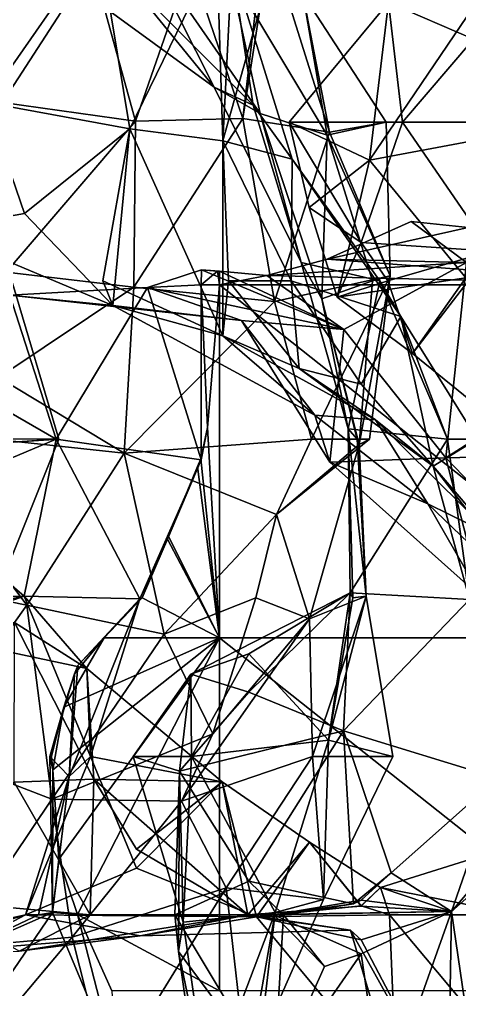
# Model space of a CAD drawing. Extents: x 290034 to 295698, y 4553723 to 4561693.
# Drawn here: x 291847.6 to 291897, y 4554230.2 to 4554339.3 of the extents above; entities that cross this region are included whole.
import ezdxf

# ---------------------------------------------------------------- set-up
doc = ezdxf.new("R2010")
doc.units = 0
doc.layers.add('Au_ppm_Pref_-_0_2', color=7, linetype='CONTINUOUS')

msp = doc.modelspace()

# ---------------------------------------------------------------- linework, layer by layer
at = {"layer": 'Au_ppm_Pref_-_0_2'}
for points in [[(291855.71, 4554345.52, 1813.85), (291839.24, 4554347.88, 1810.68), (291845.65, 4554329.94, 1811.86)], [(291856.48, 4554348.11, 1882.14), (291843.83, 4554329.94, 1882.29), (291841.72, 4554345.52, 1885.69)], [(291856.48, 4554348.11, 1882.14), (291859.94, 4554326.96, 1876.63), (291843.83, 4554329.94, 1882.29)], [(291848.81, 4554346.71, 1853.14), (291861.13, 4554348.09, 1847.08), (291869.43, 4554331.63, 1853.07)], [(291856.48, 4554348.11, 1882.14), (291869.73, 4554347.06, 1876.34), (291859.94, 4554326.96, 1876.63)], [(291861.13, 4554348.09, 1847.08), (291874.56, 4554328.67, 1846.78), (291869.43, 4554331.63, 1853.07)], [(291861.13, 4554348.09, 1847.08), (291871.14, 4554344.62, 1841.37), (291874.56, 4554328.67, 1846.78)], [(291875.7, 4554347.84, 1829.3), (291874.66, 4554345.52, 1823.37), (291872.63, 4554328.14, 1824)], [(291882.37, 4554326.58, 1829.99), (291875.7, 4554347.84, 1829.3), (291872.63, 4554328.14, 1824)], [(291882.37, 4554326.58, 1829.99), (291879.35, 4554342.12, 1835.25), (291875.7, 4554347.84, 1829.3)], [(291859.42, 4554343.96, 1859.05), (291848.81, 4554346.71, 1853.14), (291869.43, 4554331.63, 1853.07)], [(291859.94, 4554326.96, 1876.63), (291869.73, 4554347.06, 1876.34), (291870.38, 4554325.61, 1870.04)], [(291869.73, 4554347.06, 1876.34), (291875.95, 4554345.52, 1870.89), (291870.38, 4554325.61, 1870.04)], [(291860.57, 4554327.83, 1817.47), (291855.71, 4554345.52, 1813.85), (291845.65, 4554329.94, 1811.86)], [(291860.57, 4554327.83, 1817.47), (291866.71, 4554345.52, 1818.49), (291855.71, 4554345.52, 1813.85)], [(291859.42, 4554343.96, 1859.05), (291873.8, 4554329.62, 1859.07), (291871.38, 4554345.41, 1865.09)], [(291866.71, 4554345.52, 1818.49), (291860.57, 4554327.83, 1817.47), (291872.63, 4554328.14, 1824)], [(291866.71, 4554345.52, 1818.49), (291872.63, 4554328.14, 1824), (291874.66, 4554345.52, 1823.37)], [(291870.38, 4554325.61, 1870.04), (291875.95, 4554345.52, 1870.89), (291871.38, 4554345.41, 1865.09)], [(291870.38, 4554325.61, 1870.04), (291871.38, 4554345.41, 1865.09), (291878.17, 4554323.54, 1864.95)], [(291871.38, 4554345.41, 1865.09), (291873.8, 4554329.62, 1859.07), (291878.17, 4554323.54, 1864.95)], [(291911.14, 4554345.26, 1775.86), (291888.98, 4554341.18, 1775.86), (291898.51, 4554337.04, 1772.74)], [(291859.42, 4554343.96, 1859.05), (291869.43, 4554331.63, 1853.07), (291873.8, 4554329.62, 1859.07)], [(291882.1, 4554326.26, 1840.58), (291874.56, 4554328.67, 1846.78), (291871.14, 4554344.62, 1841.37)], [(291882.1, 4554326.26, 1840.58), (291871.14, 4554344.62, 1841.37), (291879.35, 4554342.12, 1835.25)], [(291882.1, 4554326.26, 1840.58), (291879.35, 4554342.12, 1835.25), (291888.72, 4554327.7, 1835.25)], [(291888.72, 4554327.7, 1835.25), (291879.35, 4554342.12, 1835.25), (291882.37, 4554326.58, 1829.99)], [(291886.84, 4554323.43, 1779.94), (291877.83, 4554327.7, 1775.86), (291888.98, 4554341.18, 1775.86)], [(291888.98, 4554341.18, 1775.86), (291877.83, 4554327.7, 1775.86), (291890.57, 4554327.7, 1772.12)], [(291886.84, 4554323.43, 1779.94), (291888.98, 4554341.18, 1775.86), (291898.51, 4554340.66, 1780.18)], [(291888.98, 4554341.18, 1775.86), (291890.57, 4554327.7, 1772.12), (291898.51, 4554337.04, 1772.74)], [(291886.84, 4554323.43, 1779.94), (291898.51, 4554340.66, 1780.18), (291911.03, 4554327.99, 1781.67)], [(291904.05, 4554327.7, 1773.25), (291898.51, 4554337.04, 1772.74), (291890.57, 4554327.7, 1772.12)], [(291869.43, 4554331.63, 1853.07), (291879.17, 4554311.95, 1852.09), (291873.8, 4554329.62, 1859.07)], [(291869.43, 4554331.63, 1853.07), (291874.56, 4554328.67, 1846.78), (291879.17, 4554311.95, 1852.09)], [(291837.84, 4554315.61, 1883.58), (291843.83, 4554329.94, 1882.29), (291848.11, 4554317.45, 1879.35)], [(291848.11, 4554317.45, 1879.35), (291843.83, 4554329.94, 1882.29), (291859.94, 4554326.96, 1876.63)], [(291846.08, 4554310.87, 1817.89), (291860.57, 4554327.83, 1817.47), (291845.65, 4554329.94, 1811.86)], [(291873.8, 4554329.62, 1859.07), (291887.99, 4554309.89, 1858.98), (291878.17, 4554323.54, 1864.95)], [(291873.8, 4554329.62, 1859.07), (291879.17, 4554311.95, 1852.09), (291887.99, 4554309.89, 1858.98)], [(291846.08, 4554310.87, 1817.89), (291860.38, 4554309.16, 1824.11), (291860.57, 4554327.83, 1817.47)], [(291860.38, 4554309.16, 1824.11), (291876.19, 4554307.56, 1828.63), (291872.63, 4554328.14, 1824)], [(291860.38, 4554309.16, 1824.11), (291872.63, 4554328.14, 1824), (291860.57, 4554327.83, 1817.47)], [(291882.37, 4554326.58, 1829.99), (291872.63, 4554328.14, 1824), (291876.19, 4554307.56, 1828.63)], [(291879.17, 4554311.95, 1852.09), (291874.56, 4554328.67, 1846.78), (291881.48, 4554307.87, 1846.53)], [(291881.48, 4554307.87, 1846.53), (291874.56, 4554328.67, 1846.78), (291882.1, 4554326.26, 1840.58)], [(291886.84, 4554323.43, 1779.94), (291880.09, 4554318.11, 1775.86), (291877.83, 4554327.7, 1775.86)], [(291877.83, 4554327.7, 1775.86), (291880.09, 4554318.11, 1775.86), (291885.91, 4554314.19, 1774.42)], [(291877.83, 4554327.7, 1775.86), (291885.91, 4554314.19, 1774.42), (291890.57, 4554327.7, 1772.12)], [(291882.1, 4554326.26, 1840.58), (291888.72, 4554327.7, 1835.25), (291889.15, 4554310.46, 1835.43)], [(291882.37, 4554326.58, 1829.99), (291889.15, 4554310.46, 1835.43), (291888.72, 4554327.7, 1835.25)], [(291900.51, 4554313.21, 1771.97), (291890.57, 4554327.7, 1772.12), (291885.91, 4554314.19, 1774.42)], [(291886.84, 4554323.43, 1779.94), (291911.03, 4554327.99, 1781.67), (291897.65, 4554310.23, 1781.09)], [(291904.05, 4554327.7, 1773.25), (291890.57, 4554327.7, 1772.12), (291900.51, 4554313.21, 1771.97)], [(291848.11, 4554317.45, 1879.35), (291859.94, 4554326.96, 1876.63), (291858.05, 4554307.12, 1882.44)], [(291859.94, 4554326.96, 1876.63), (291856.92, 4554309.88, 1876.83), (291858.05, 4554307.12, 1882.44)], [(291859.94, 4554326.96, 1876.63), (291870.37, 4554303.69, 1876.19), (291856.92, 4554309.88, 1876.83)], [(291859.94, 4554326.96, 1876.63), (291870.38, 4554325.61, 1870.04), (291870.37, 4554303.69, 1876.19)], [(291876.19, 4554307.56, 1828.63), (291889.15, 4554310.46, 1835.43), (291882.37, 4554326.58, 1829.99)], [(291870.38, 4554325.61, 1870.04), (291871.03, 4554309.88, 1870.89), (291870.37, 4554303.69, 1876.19)], [(291878.06, 4554309.88, 1867.19), (291871.03, 4554309.88, 1870.89), (291870.38, 4554325.61, 1870.04)], [(291870.38, 4554325.61, 1870.04), (291878.17, 4554323.54, 1864.95), (291878.06, 4554309.88, 1867.19)], [(291887.19, 4554309.88, 1841.19), (291881.48, 4554307.87, 1846.53), (291882.1, 4554326.26, 1840.58)], [(291887.19, 4554309.88, 1841.19), (291882.1, 4554326.26, 1840.58), (291889.15, 4554310.46, 1835.43)], [(291890.36, 4554305.86, 1864.95), (291878.06, 4554309.88, 1867.19), (291878.17, 4554323.54, 1864.95)], [(291890.36, 4554305.86, 1864.95), (291878.17, 4554323.54, 1864.95), (291887.99, 4554309.89, 1858.98)], [(291886.84, 4554323.43, 1779.94), (291883.22, 4554308.06, 1775.91), (291880.09, 4554318.11, 1775.86)], [(291886.84, 4554323.43, 1779.94), (291897.65, 4554310.23, 1781.09), (291883.22, 4554308.06, 1775.91)], [(291880.09, 4554318.11, 1775.86), (291883.22, 4554308.06, 1775.91), (291885.91, 4554314.19, 1774.42)], [(291837.84, 4554315.61, 1883.58), (291848.11, 4554317.45, 1879.35), (291858.05, 4554307.12, 1882.44)], [(291837.84, 4554315.61, 1883.58), (291858.05, 4554307.12, 1882.44), (291846.48, 4554308.26, 1888.16)], [(291897.94, 4554315.88, 1902.22), (291882.08, 4554312.33, 1900.2), (291891.52, 4554316.56, 1901.27)], [(291882.08, 4554312.33, 1900.2), (291897.74, 4554311.95, 1899.45), (291891.52, 4554316.56, 1901.27)], [(291920, 4554309.45, 1905.74), (291882.08, 4554312.33, 1900.2), (291897.94, 4554315.88, 1902.22)], [(291897.74, 4554311.95, 1899.45), (291897.94, 4554315.88, 1902.22), (291891.52, 4554316.56, 1901.27)], [(291888.92, 4554309.88, 1774.44), (291885.91, 4554314.19, 1774.42), (291883.22, 4554308.06, 1775.91)], [(291900.51, 4554313.21, 1771.97), (291885.91, 4554314.19, 1774.42), (291888.92, 4554309.88, 1774.44)], [(291900.51, 4554313.21, 1771.97), (291888.92, 4554309.88, 1774.44), (291891.69, 4554301.71, 1775.86)], [(291900.51, 4554313.21, 1771.97), (291891.69, 4554301.71, 1775.86), (291900.36, 4554294.68, 1775.86)], [(291920, 4554309.45, 1905.74), (291875.34, 4554310.49, 1899.37), (291882.08, 4554312.33, 1900.2)], [(291882.08, 4554312.33, 1900.2), (291875.34, 4554310.49, 1899.37), (291897.74, 4554311.95, 1899.45)], [(291875.34, 4554310.49, 1899.37), (291883.95, 4554304.43, 1895.54), (291897.74, 4554311.95, 1899.45)], [(291887.99, 4554309.89, 1858.98), (291879.17, 4554311.95, 1852.09), (291884.47, 4554293.24, 1853.39)], [(291884.47, 4554293.24, 1853.39), (291879.17, 4554311.95, 1852.09), (291881.48, 4554307.87, 1846.53)], [(291883.95, 4554304.43, 1895.54), (291895.42, 4554290, 1895.82), (291897.74, 4554311.95, 1899.45)], [(291895.42, 4554290, 1895.82), (291911.11, 4554300, 1897.94), (291897.74, 4554311.95, 1899.45)], [(291845.22, 4554299.02, 1824.33), (291860.38, 4554309.16, 1824.11), (291846.08, 4554310.87, 1817.89)], [(291883.95, 4554304.43, 1895.54), (291867.98, 4554311.11, 1898.26), (291861.93, 4554309.13, 1894.97)], [(291867.98, 4554311.11, 1898.26), (291867.94, 4554309.45, 1898.35), (291861.93, 4554309.13, 1894.97)], [(291867.98, 4554311.11, 1898.26), (291869.79, 4554310.98, 1898.55), (291867.94, 4554309.45, 1898.35)], [(291869.79, 4554310.98, 1898.55), (291870, 4554309.45, 1898.68), (291867.94, 4554309.45, 1898.35)], [(291867.98, 4554311.11, 1898.26), (291870, 4554310.96, 1898.58), (291869.79, 4554310.98, 1898.55)], [(291883.95, 4554304.43, 1895.54), (291870, 4554310.96, 1898.58), (291867.98, 4554311.11, 1898.26)], [(291870, 4554310.96, 1898.58), (291870, 4554309.45, 1898.68), (291869.79, 4554310.98, 1898.55)], [(291875.34, 4554310.49, 1899.37), (291870, 4554309.45, 1898.68), (291870, 4554310.96, 1898.58)], [(291883.95, 4554304.43, 1895.54), (291875.34, 4554310.49, 1899.37), (291870, 4554310.96, 1898.58)], [(291920, 4554309.45, 1905.74), (291870, 4554309.45, 1898.68), (291875.34, 4554310.49, 1899.37)], [(291876.19, 4554307.56, 1828.63), (291880.32, 4554292.07, 1831.95), (291889.15, 4554310.46, 1835.43)], [(291880.32, 4554292.07, 1831.95), (291886.84, 4554292.07, 1835.25), (291889.15, 4554310.46, 1835.43)], [(291891.69, 4554301.71, 1775.86), (291883.22, 4554308.06, 1775.91), (291897.65, 4554310.23, 1781.09)], [(291887.19, 4554309.88, 1841.19), (291889.15, 4554310.46, 1835.43), (291885.67, 4554291.47, 1841.37)], [(291885.67, 4554291.47, 1841.37), (291889.15, 4554310.46, 1835.43), (291886.84, 4554292.07, 1835.25)], [(291897.65, 4554310.23, 1781.09), (291900.36, 4554294.68, 1775.86), (291891.69, 4554301.71, 1775.86)], [(291845.22, 4554299.02, 1824.33), (291859.32, 4554290.52, 1828.95), (291860.38, 4554309.16, 1824.11)], [(291851.98, 4554292.07, 1758.04), (291846.79, 4554309.61, 1758.03), (291846.01, 4554292.14, 1752.25)], [(291846.29, 4554291.71, 1763.87), (291846.79, 4554309.61, 1758.03), (291851.98, 4554292.07, 1758.04)], [(291846.48, 4554308.26, 1888.16), (291861.93, 4554309.13, 1894.97), (291851.68, 4554292.07, 1893.08)], [(291846.48, 4554308.26, 1888.16), (291872.49, 4554305.42, 1888.85), (291861.93, 4554309.13, 1894.97)], [(291851.68, 4554292.07, 1893.08), (291861.93, 4554309.13, 1894.97), (291867.97, 4554289.75, 1899.69)], [(291858.05, 4554307.12, 1882.44), (291856.92, 4554309.88, 1876.83), (291870.37, 4554303.69, 1876.19)], [(291860.38, 4554309.16, 1824.11), (291859.32, 4554290.52, 1828.95), (291876.19, 4554307.56, 1828.63)], [(291867.94, 4554309.45, 1898.35), (291867.97, 4554289.75, 1899.69), (291861.93, 4554309.13, 1894.97)], [(291883.95, 4554304.43, 1895.54), (291861.93, 4554309.13, 1894.97), (291872.49, 4554305.42, 1888.85)], [(291868.68, 4554293.4, 1899.84), (291867.94, 4554309.45, 1898.35), (291870, 4554309.45, 1898.68)], [(291868.68, 4554293.4, 1899.84), (291867.97, 4554289.75, 1899.69), (291867.94, 4554309.45, 1898.35)], [(291870, 4554269.76, 1902.08), (291868.68, 4554293.4, 1899.84), (291870, 4554309.45, 1898.68)], [(291870, 4554309.45, 1898.68), (291920, 4554309.45, 1905.74), (291920, 4554269.76, 1907.3)], [(291920, 4554269.76, 1907.3), (291870, 4554269.76, 1902.08), (291870, 4554309.45, 1898.68)], [(291870.37, 4554303.69, 1876.19), (291871.03, 4554309.88, 1870.89), (291878.94, 4554300.02, 1870.89)], [(291871.03, 4554309.88, 1870.89), (291878.06, 4554309.88, 1867.19), (291878.94, 4554300.02, 1870.89)], [(291890.36, 4554305.86, 1864.95), (291885.91, 4554298.27, 1867.01), (291878.06, 4554309.88, 1867.19)], [(291878.94, 4554300.02, 1870.89), (291878.06, 4554309.88, 1867.19), (291885.91, 4554298.27, 1867.01)], [(291887.19, 4554309.88, 1841.19), (291885.67, 4554291.47, 1841.37), (291881.48, 4554307.87, 1846.53)], [(291891.69, 4554301.71, 1775.86), (291888.92, 4554309.88, 1774.44), (291883.22, 4554308.06, 1775.91)], [(291884.47, 4554293.24, 1853.39), (291895.62, 4554292.07, 1859.49), (291887.99, 4554309.89, 1858.98)], [(291890.36, 4554305.86, 1864.95), (291887.99, 4554309.89, 1858.98), (291895.62, 4554292.07, 1859.49)], [(291846.48, 4554308.26, 1888.16), (291851.68, 4554292.07, 1893.08), (291835.51, 4554301.4, 1891.82)], [(291858.05, 4554307.12, 1882.44), (291872.49, 4554305.42, 1888.85), (291846.48, 4554308.26, 1888.16)], [(291858.05, 4554307.12, 1882.44), (291880.7, 4554294.77, 1882.77), (291872.49, 4554305.42, 1888.85)], [(291858.05, 4554307.12, 1882.44), (291870.37, 4554303.69, 1876.19), (291880.7, 4554294.77, 1882.77)], [(291859.32, 4554290.52, 1828.95), (291880.32, 4554292.07, 1831.95), (291876.19, 4554307.56, 1828.63)], [(291884.47, 4554293.24, 1853.39), (291881.48, 4554307.87, 1846.53), (291885.48, 4554292.07, 1847.13)], [(291881.48, 4554307.87, 1846.53), (291885.67, 4554291.47, 1841.37), (291885.48, 4554292.07, 1847.13)], [(291890.36, 4554305.86, 1864.95), (291893.99, 4554289.04, 1870.81), (291885.91, 4554298.27, 1867.01)], [(291890.36, 4554305.86, 1864.95), (291898.95, 4554292.07, 1864.95), (291893.99, 4554289.04, 1870.81)], [(291890.36, 4554305.86, 1864.95), (291895.62, 4554292.07, 1859.49), (291898.95, 4554292.07, 1864.95)], [(291882.41, 4554289.51, 1888.95), (291883.95, 4554304.43, 1895.54), (291872.49, 4554305.42, 1888.85)], [(291882.41, 4554289.51, 1888.95), (291872.49, 4554305.42, 1888.85), (291880.7, 4554294.77, 1882.77)], [(291870.37, 4554303.69, 1876.19), (291887.51, 4554294.27, 1876.65), (291880.7, 4554294.77, 1882.77)], [(291878.94, 4554300.02, 1870.89), (291887.51, 4554294.27, 1876.65), (291870.37, 4554303.69, 1876.19)], [(291882.41, 4554289.51, 1888.95), (291895.42, 4554290, 1895.82), (291883.95, 4554304.43, 1895.54)], [(291851.68, 4554292.07, 1893.08), (291823.84, 4554290.16, 1892.65), (291835.51, 4554301.4, 1891.82)], [(291893.99, 4554289.04, 1870.81), (291887.51, 4554294.27, 1876.65), (291878.94, 4554300.02, 1870.89)], [(291878.94, 4554300.02, 1870.89), (291885.91, 4554298.27, 1867.01), (291893.99, 4554289.04, 1870.81)], [(291911.11, 4554300, 1897.94), (291895.42, 4554290, 1895.82), (291923.45, 4554290.67, 1896.74)], [(291833.55, 4554293.29, 1829.03), (291859.32, 4554290.52, 1828.95), (291845.22, 4554299.02, 1824.33)], [(291882.41, 4554289.51, 1888.95), (291880.7, 4554294.77, 1882.77), (291893.38, 4554284.81, 1882.77)], [(291887.51, 4554294.27, 1876.65), (291893.38, 4554284.81, 1882.77), (291880.7, 4554294.77, 1882.77)], [(291887.51, 4554294.27, 1876.65), (291900.7, 4554281.22, 1878.12), (291893.38, 4554284.81, 1882.77)], [(291900.7, 4554281.22, 1878.12), (291887.51, 4554294.27, 1876.65), (291893.99, 4554289.04, 1870.81)], [(291833.55, 4554293.29, 1829.03), (291830.53, 4554277.08, 1828.61), (291848.4, 4554273.43, 1830.21)], [(291833.55, 4554293.29, 1829.03), (291848.4, 4554273.43, 1830.21), (291859.32, 4554290.52, 1828.95)], [(291870, 4554269.76, 1902.08), (291867.93, 4554289.89, 1900.02), (291868.68, 4554293.4, 1899.84)], [(291867.97, 4554289.75, 1899.69), (291868.68, 4554293.4, 1899.84), (291867.93, 4554289.89, 1900.02)], [(291884.47, 4554293.24, 1853.39), (291884.96, 4554274.25, 1853.07), (291884.68, 4554274.8, 1859)], [(291884.47, 4554293.24, 1853.39), (291884.68, 4554274.8, 1859), (291895.62, 4554292.07, 1859.49)], [(291884.47, 4554293.24, 1853.39), (291886.49, 4554274.45, 1847.51), (291884.96, 4554274.25, 1853.07)], [(291884.47, 4554293.24, 1853.39), (291885.48, 4554292.07, 1847.13), (291886.49, 4554274.45, 1847.51)], [(291851.68, 4554292.07, 1893.08), (291835.51, 4554285.27, 1890.97), (291823.84, 4554290.16, 1892.65)], [(291851.68, 4554292.07, 1893.08), (291848.07, 4554274.45, 1888.55), (291835.51, 4554285.27, 1890.97)], [(291845.07, 4554274.86, 1758.22), (291851.98, 4554292.07, 1758.04), (291846.01, 4554292.14, 1752.25)], [(291846.29, 4554291.71, 1763.87), (291851.98, 4554292.07, 1758.04), (291845.07, 4554274.86, 1758.22)], [(291851.68, 4554292.07, 1893.08), (291861.08, 4554274.15, 1894.6), (291848.07, 4554274.45, 1888.55)], [(291861.08, 4554274.15, 1894.6), (291851.68, 4554292.07, 1893.08), (291867.97, 4554289.75, 1899.69)], [(291880.32, 4554292.07, 1831.95), (291859.32, 4554290.52, 1828.95), (291876.42, 4554283.61, 1833.9)], [(291885.67, 4554291.47, 1841.37), (291886.84, 4554292.07, 1835.25), (291876.42, 4554283.61, 1833.9)], [(291880.32, 4554292.07, 1831.95), (291876.42, 4554283.61, 1833.9), (291886.84, 4554292.07, 1835.25)], [(291898.07, 4554274.06, 1865.11), (291895.62, 4554292.07, 1859.49), (291884.68, 4554274.8, 1859)], [(291886.49, 4554274.45, 1847.51), (291885.48, 4554292.07, 1847.13), (291885.67, 4554291.47, 1841.37)], [(291893.99, 4554289.04, 1870.81), (291898.95, 4554292.07, 1864.95), (291898.07, 4554274.06, 1865.11)], [(291898.07, 4554274.06, 1865.11), (291898.95, 4554292.07, 1864.95), (291895.62, 4554292.07, 1859.49)], [(291885.67, 4554291.47, 1841.37), (291876.42, 4554283.61, 1833.9), (291880.13, 4554271.88, 1840.31)], [(291880.13, 4554271.88, 1840.31), (291886.49, 4554274.45, 1847.51), (291885.67, 4554291.47, 1841.37)], [(291911.09, 4554273.68, 1894.82), (291923.45, 4554290.67, 1896.74), (291895.42, 4554290, 1895.82)], [(291848.4, 4554273.43, 1830.21), (291863.82, 4554270.18, 1832.43), (291859.32, 4554290.52, 1828.95)], [(291859.32, 4554290.52, 1828.95), (291863.82, 4554270.18, 1832.43), (291876.42, 4554283.61, 1833.9)], [(291864.17, 4554280.86, 1900.2), (291861.08, 4554274.15, 1894.6), (291867.97, 4554289.75, 1899.69)], [(291867.97, 4554289.75, 1899.69), (291864.28, 4554281.13, 1900.19), (291864.17, 4554280.86, 1900.2)], [(291867.97, 4554289.75, 1899.69), (291867.53, 4554289.03, 1900.03), (291864.28, 4554281.13, 1900.19)], [(291870, 4554269.76, 1902.08), (291867.53, 4554289.03, 1900.03), (291867.93, 4554289.89, 1900.02)], [(291867.97, 4554289.75, 1899.69), (291867.93, 4554289.89, 1900.02), (291867.53, 4554289.03, 1900.03)], [(291882.41, 4554289.51, 1888.95), (291899.47, 4554274.27, 1888.97), (291895.42, 4554290, 1895.82)], [(291882.41, 4554289.51, 1888.95), (291893.38, 4554284.81, 1882.77), (291899.47, 4554274.27, 1888.97)], [(291911.09, 4554273.68, 1894.82), (291895.42, 4554290, 1895.82), (291899.47, 4554274.27, 1888.97)], [(291870, 4554269.76, 1902.08), (291864.28, 4554281.13, 1900.19), (291867.53, 4554289.03, 1900.03)], [(291900.7, 4554281.22, 1878.12), (291893.99, 4554289.04, 1870.81), (291907.3, 4554271.8, 1871.32)], [(291893.99, 4554289.04, 1870.81), (291898.07, 4554274.06, 1865.11), (291907.3, 4554271.8, 1871.32)], [(291848.07, 4554274.45, 1888.55), (291829.44, 4554274.25, 1891.78), (291835.51, 4554285.27, 1890.97)], [(291904.39, 4554274.25, 1881.41), (291899.47, 4554274.27, 1888.97), (291893.38, 4554284.81, 1882.77)], [(291893.38, 4554284.81, 1882.77), (291900.7, 4554281.22, 1878.12), (291904.39, 4554274.25, 1881.41)], [(291863.82, 4554270.18, 1832.43), (291874.1, 4554274.25, 1835.25), (291876.42, 4554283.61, 1833.9)], [(291874.1, 4554274.25, 1835.25), (291880.13, 4554271.88, 1840.31), (291876.42, 4554283.61, 1833.9)], [(291861.33, 4554274.25, 1900.48), (291861.08, 4554274.15, 1894.6), (291864.17, 4554280.86, 1900.2)], [(291861.33, 4554274.25, 1900.48), (291864.17, 4554280.86, 1900.2), (291870, 4554269.76, 1902.08)], [(291864.17, 4554280.86, 1900.2), (291864.28, 4554281.13, 1900.19), (291870, 4554269.76, 1902.08)], [(291830.53, 4554277.08, 1828.61), (291836.8, 4554257.16, 1828.91), (291848.4, 4554273.43, 1830.21)], [(291848.07, 4554274.45, 1888.55), (291823.05, 4554269.2, 1890.32), (291829.44, 4554274.25, 1891.78)], [(291848.07, 4554274.45, 1888.55), (291836.4, 4554270.29, 1882.58), (291823.05, 4554269.2, 1890.32)], [(291855.11, 4554266.33, 1882.77), (291836.4, 4554270.29, 1882.58), (291848.07, 4554274.45, 1888.55)], [(291855.55, 4554256.43, 1888.96), (291848.07, 4554274.45, 1888.55), (291861.08, 4554274.15, 1894.6)], [(291855.55, 4554256.43, 1888.96), (291855.11, 4554266.33, 1882.77), (291848.07, 4554274.45, 1888.55)], [(291857.06, 4554269.76, 1900.36), (291861.33, 4554274.25, 1900.48), (291870, 4554269.76, 1902.08)], [(291857.06, 4554269.76, 1900.36), (291861.08, 4554274.15, 1894.6), (291861.33, 4554274.25, 1900.48)], [(291869.28, 4554258.96, 1836.24), (291874.1, 4554274.25, 1835.25), (291863.82, 4554270.18, 1832.43)], [(291866.78, 4554265.67, 1859.01), (291873.31, 4554263.64, 1861.41), (291884.68, 4554274.8, 1859)], [(291884.68, 4554274.8, 1859), (291873.31, 4554267.97, 1855.16), (291866.78, 4554265.67, 1859.01)], [(291869.28, 4554258.96, 1836.24), (291880.13, 4554271.88, 1840.31), (291874.1, 4554274.25, 1835.25)], [(291883.94, 4554259.31, 1865.69), (291884.68, 4554274.8, 1859), (291873.31, 4554263.64, 1861.41)], [(291882.25, 4554258.24, 1852.74), (291873.31, 4554267.97, 1855.16), (291884.68, 4554274.8, 1859)], [(291886.49, 4554274.45, 1847.51), (291880.13, 4554271.88, 1840.31), (291880.45, 4554256.43, 1843.76)], [(291889.46, 4554256.43, 1847.13), (291886.49, 4554274.45, 1847.51), (291880.45, 4554256.43, 1843.76)], [(291882.25, 4554258.24, 1852.74), (291884.68, 4554274.8, 1859), (291884.96, 4554274.25, 1853.07)], [(291882.25, 4554258.24, 1852.74), (291884.96, 4554274.25, 1853.07), (291886.49, 4554274.45, 1847.51)], [(291882.25, 4554258.24, 1852.74), (291886.49, 4554274.45, 1847.51), (291889.46, 4554256.43, 1847.13)], [(291883.94, 4554259.31, 1865.69), (291898.07, 4554274.06, 1865.11), (291884.68, 4554274.8, 1859)], [(291851.21, 4554251.61, 1833.72), (291848.4, 4554273.43, 1830.21), (291836.8, 4554257.16, 1828.91)], [(291848.4, 4554273.43, 1830.21), (291851.21, 4554251.61, 1833.72), (291863.82, 4554270.18, 1832.43)], [(291853.15, 4554254.16, 1895.35), (291861.08, 4554274.15, 1894.6), (291854.1, 4554266.66, 1900.3)], [(291853.15, 4554254.16, 1895.35), (291855.55, 4554256.43, 1888.96), (291861.08, 4554274.15, 1894.6)], [(291854.1, 4554266.66, 1900.3), (291861.08, 4554274.15, 1894.6), (291857.06, 4554269.76, 1900.36)], [(291883.94, 4554259.31, 1865.69), (291901.24, 4554253.97, 1869.54), (291898.07, 4554274.06, 1865.11)], [(291855.11, 4554266.33, 1882.77), (291847, 4554271.5, 1877.22), (291836.4, 4554270.29, 1882.58)], [(291855.9, 4554253.88, 1877.22), (291846.96, 4554253.53, 1872.4), (291847, 4554271.5, 1877.22)], [(291855.11, 4554266.33, 1882.77), (291855.9, 4554253.88, 1877.22), (291847, 4554271.5, 1877.22)], [(291869.28, 4554258.96, 1836.24), (291865.75, 4554251.4, 1840.43), (291880.13, 4554271.88, 1840.31)], [(291865.75, 4554251.4, 1840.43), (291880.45, 4554256.43, 1843.76), (291880.13, 4554271.88, 1840.31)], [(291869.28, 4554258.96, 1836.24), (291863.82, 4554270.18, 1832.43), (291851.21, 4554251.61, 1833.72)], [(291852.53, 4554261.96, 1900.58), (291870, 4554269.76, 1902.08), (291851.29, 4554254.91, 1901.16)], [(291851.29, 4554254.91, 1901.16), (291870, 4554269.76, 1902.08), (291851.97, 4554244.89, 1901.87)], [(291851.97, 4554244.89, 1901.87), (291870, 4554269.76, 1902.08), (291854.08, 4554238.68, 1902.48)], [(291852.53, 4554261.96, 1900.58), (291853.72, 4554265.73, 1900.35), (291857.06, 4554269.76, 1900.36)], [(291857.06, 4554269.76, 1900.36), (291870, 4554269.76, 1902.08), (291852.53, 4554261.96, 1900.58)], [(291854.1, 4554266.66, 1900.3), (291857.06, 4554269.76, 1900.36), (291853.72, 4554265.73, 1900.35)], [(291870, 4554269.76, 1902.08), (291870, 4554230.08, 1904.61), (291854.08, 4554238.68, 1902.48)], [(291870, 4554269.76, 1902.08), (291920, 4554269.76, 1907.3), (291920, 4554230.08, 1908.63)], [(291920, 4554230.08, 1908.63), (291870, 4554230.08, 1904.61), (291870, 4554269.76, 1902.08)], [(291873.31, 4554267.97, 1855.16), (291866.88, 4554256.43, 1855.98), (291866.78, 4554265.67, 1859.01)], [(291882.25, 4554258.24, 1852.74), (291866.88, 4554256.43, 1855.98), (291873.31, 4554267.97, 1855.16)], [(291853.15, 4554254.16, 1895.35), (291854.1, 4554266.66, 1900.3), (291853.72, 4554265.73, 1900.35)], [(291853.72, 4554265.73, 1900.35), (291852.53, 4554261.96, 1900.58), (291850.97, 4554256.43, 1900.58)], [(291853.15, 4554254.16, 1895.35), (291853.72, 4554265.73, 1900.35), (291850.97, 4554256.43, 1900.58)], [(291855.11, 4554266.33, 1882.77), (291855.55, 4554256.43, 1888.96), (291870.32, 4554253.56, 1882.77)], [(291870.32, 4554253.56, 1882.77), (291855.9, 4554253.88, 1877.22), (291855.11, 4554266.33, 1882.77)], [(291865.51, 4554254.79, 1864.51), (291866.78, 4554265.67, 1859.01), (291860.31, 4554256.43, 1859.01)], [(291866.78, 4554265.67, 1859.01), (291866.88, 4554256.43, 1855.98), (291860.31, 4554256.43, 1859.01)], [(291873.31, 4554263.64, 1861.41), (291866.78, 4554265.67, 1859.01), (291865.51, 4554254.79, 1864.51)], [(291883.94, 4554259.31, 1865.69), (291873.31, 4554263.64, 1861.41), (291865.51, 4554254.79, 1864.51)], [(291850.97, 4554256.43, 1900.58), (291852.53, 4554261.96, 1900.58), (291851.15, 4554256.43, 1900.99)], [(291851.15, 4554256.43, 1900.99), (291852.53, 4554261.96, 1900.58), (291851.29, 4554254.91, 1901.16)], [(291869.28, 4554258.96, 1836.24), (291851.21, 4554251.61, 1833.72), (291865.75, 4554251.4, 1840.43)], [(291883.94, 4554259.31, 1865.69), (291865.51, 4554254.79, 1864.51), (291873.31, 4554242.43, 1866.22)], [(291883.94, 4554259.31, 1865.69), (291873.31, 4554242.43, 1866.22), (291885.04, 4554239.85, 1870.89)], [(291883.94, 4554259.31, 1865.69), (291885.04, 4554239.85, 1870.89), (291889.27, 4554243.36, 1870.89)], [(291883.94, 4554259.31, 1865.69), (291889.27, 4554243.36, 1870.89), (291901.24, 4554253.97, 1869.54)], [(291882.25, 4554258.24, 1852.74), (291876.25, 4554238.89, 1853.25), (291866.88, 4554256.43, 1855.98)], [(291882.25, 4554258.24, 1852.74), (291881.67, 4554240.34, 1847.13), (291876.25, 4554238.89, 1853.25)], [(291882.25, 4554258.24, 1852.74), (291889.46, 4554256.43, 1847.13), (291881.67, 4554240.34, 1847.13)], [(291851.21, 4554251.61, 1833.72), (291836.8, 4554257.16, 1828.91), (291839.96, 4554234.93, 1834.04)], [(291855.55, 4554256.43, 1888.96), (291853.15, 4554254.16, 1895.35), (291848.23, 4554238.61, 1888.72)], [(291855.55, 4554256.43, 1888.96), (291848.23, 4554238.61, 1888.72), (291860.71, 4554243.88, 1884.52)], [(291851.29, 4554254.91, 1901.16), (291850.97, 4554256.43, 1900.58), (291851.15, 4554256.43, 1900.99)], [(291851.27, 4554238.88, 1899.92), (291850.97, 4554256.43, 1900.58), (291851.29, 4554254.91, 1901.16)], [(291853.15, 4554254.16, 1895.35), (291850.97, 4554256.43, 1900.58), (291851.27, 4554238.88, 1899.92)], [(291855.55, 4554256.43, 1888.96), (291860.71, 4554243.88, 1884.52), (291870.32, 4554253.56, 1882.77)], [(291865.51, 4554254.79, 1864.51), (291860.31, 4554256.43, 1859.01), (291865.94, 4554237.8, 1859.55)], [(291860.31, 4554256.43, 1859.01), (291866.88, 4554256.43, 1855.98), (291865.94, 4554237.8, 1859.55)], [(291870.76, 4554241.66, 1843.41), (291880.45, 4554256.43, 1843.76), (291865.75, 4554251.4, 1840.43)], [(291865.94, 4554237.8, 1859.55), (291866.88, 4554256.43, 1855.98), (291876.25, 4554238.89, 1853.25)], [(291870.76, 4554241.66, 1843.41), (291881.67, 4554240.34, 1847.13), (291880.45, 4554256.43, 1843.76)], [(291880.45, 4554256.43, 1843.76), (291881.67, 4554240.34, 1847.13), (291889.46, 4554256.43, 1847.13)], [(291905.14, 4554247.05, 1882.77), (291910.97, 4554256.46, 1876.83), (291896.05, 4554239, 1876.83)], [(291901.24, 4554253.97, 1869.54), (291896.05, 4554239, 1876.83), (291910.97, 4554256.46, 1876.83)], [(291851.27, 4554238.88, 1899.92), (291851.29, 4554254.91, 1901.16), (291851.97, 4554244.89, 1901.87)], [(291873.31, 4554242.43, 1866.22), (291865.51, 4554254.79, 1864.51), (291864.99, 4554238.61, 1868.87)], [(291865.4, 4554234.49, 1864.95), (291864.99, 4554238.61, 1868.87), (291865.51, 4554254.79, 1864.51)], [(291865.51, 4554254.79, 1864.51), (291865.94, 4554237.8, 1859.55), (291865.4, 4554234.49, 1864.95)], [(291846.96, 4554253.53, 1872.4), (291855.49, 4554238.61, 1873.35), (291837.56, 4554240.25, 1872.4)], [(291846.96, 4554253.53, 1872.4), (291855.9, 4554253.88, 1877.22), (291855.49, 4554238.61, 1873.35)], [(291853.15, 4554254.16, 1895.35), (291849.7, 4554238.61, 1894.64), (291848.23, 4554238.61, 1888.72)], [(291853.15, 4554254.16, 1895.35), (291851.27, 4554238.88, 1899.92), (291849.7, 4554238.61, 1894.64)], [(291873.19, 4554238.61, 1877.82), (291855.49, 4554238.61, 1873.35), (291855.9, 4554253.88, 1877.22)], [(291855.9, 4554253.88, 1877.22), (291870.32, 4554253.56, 1882.77), (291860.71, 4554245.99, 1880.31)], [(291860.71, 4554245.99, 1880.31), (291873.19, 4554238.61, 1877.82), (291855.9, 4554253.88, 1877.22)], [(291870.32, 4554253.56, 1882.77), (291860.71, 4554243.88, 1884.52), (291874.16, 4554238.42, 1888.57)], [(291870.32, 4554253.56, 1882.77), (291873.19, 4554238.61, 1877.82), (291860.71, 4554245.99, 1880.31)], [(291870.32, 4554253.56, 1882.77), (291874.16, 4554238.42, 1888.57), (291880.11, 4554246.81, 1882.77)], [(291870.32, 4554253.56, 1882.77), (291880.11, 4554246.81, 1882.77), (291873.19, 4554238.61, 1877.82)], [(291901.24, 4554253.97, 1869.54), (291889.27, 4554243.36, 1870.89), (291896.05, 4554239, 1876.83)], [(291853.49, 4554236.13, 1839.62), (291851.21, 4554251.61, 1833.72), (291839.96, 4554234.93, 1834.04)], [(291853.49, 4554236.13, 1839.62), (291865.75, 4554251.4, 1840.43), (291851.21, 4554251.61, 1833.72)], [(291853.49, 4554236.13, 1839.62), (291870.76, 4554241.66, 1843.41), (291865.75, 4554251.4, 1840.43)], [(291903.67, 4554238.61, 1886.27), (291905.14, 4554247.05, 1882.77), (291888.1, 4554241.71, 1882.77)], [(291888.1, 4554241.71, 1882.77), (291905.14, 4554247.05, 1882.77), (291896.05, 4554239, 1876.83)], [(291880.11, 4554246.81, 1882.77), (291885.91, 4554239.6, 1882.44), (291873.19, 4554238.61, 1877.82)], [(291874.16, 4554238.42, 1888.57), (291885.91, 4554239.63, 1883.1), (291880.11, 4554246.81, 1882.77)], [(291885.91, 4554239.63, 1883.1), (291888.1, 4554241.71, 1882.77), (291880.11, 4554246.81, 1882.77)], [(291888.1, 4554241.71, 1882.77), (291885.91, 4554239.6, 1882.44), (291880.11, 4554246.81, 1882.77)], [(291854.08, 4554238.68, 1902.48), (291851.27, 4554238.88, 1899.92), (291851.97, 4554244.89, 1901.87)], [(291848.23, 4554238.61, 1888.72), (291874.16, 4554238.42, 1888.57), (291860.71, 4554243.88, 1884.52)], [(291885.04, 4554239.85, 1870.89), (291885.91, 4554240.27, 1871.44), (291889.27, 4554243.36, 1870.89)], [(291896.05, 4554239, 1876.83), (291889.27, 4554243.36, 1870.89), (291885.91, 4554240.27, 1871.44)], [(291857.51, 4554220.14, 1841.9), (291870.76, 4554241.66, 1843.41), (291853.49, 4554236.13, 1839.62)], [(291857.51, 4554220.14, 1841.9), (291873.13, 4554220.92, 1847.2), (291870.76, 4554241.66, 1843.41)], [(291873.31, 4554242.43, 1866.22), (291864.99, 4554238.61, 1868.87), (291877.18, 4554238.61, 1870.89)], [(291870.76, 4554241.66, 1843.41), (291873.13, 4554220.92, 1847.2), (291881.67, 4554240.34, 1847.13)], [(291873.31, 4554242.43, 1866.22), (291877.18, 4554238.61, 1870.89), (291885.04, 4554239.85, 1870.89)], [(291885.91, 4554239.63, 1883.1), (291889.08, 4554238.61, 1884.26), (291888.1, 4554241.71, 1882.77)], [(291885.91, 4554239.6, 1882.44), (291888.1, 4554241.71, 1882.77), (291896.05, 4554239, 1876.83)], [(291903.67, 4554238.61, 1886.27), (291888.1, 4554241.71, 1882.77), (291889.08, 4554238.61, 1884.26)], [(291837.56, 4554240.25, 1872.4), (291855.49, 4554238.61, 1873.35), (291847.54, 4554234.56, 1876.79)], [(291873.13, 4554220.92, 1847.2), (291876.25, 4554238.89, 1853.25), (291881.67, 4554240.34, 1847.13)], [(291873.19, 4554238.61, 1877.82), (291885.91, 4554239.6, 1882.44), (291896.05, 4554239, 1876.83)], [(291889.08, 4554238.61, 1884.26), (291885.91, 4554239.63, 1883.1), (291874.16, 4554238.42, 1888.57)], [(291885.04, 4554239.85, 1870.89), (291876.12, 4554238.61, 1875.5), (291885.91, 4554240.27, 1871.44)], [(291896.05, 4554239, 1876.83), (291885.91, 4554240.27, 1871.44), (291876.12, 4554238.61, 1875.5)], [(291885.04, 4554239.85, 1870.89), (291877.18, 4554238.61, 1870.89), (291876.12, 4554238.61, 1875.5)], [(291848.23, 4554238.61, 1888.72), (291835.97, 4554232.13, 1894.04), (291821.34, 4554232.69, 1888.06)], [(291848.23, 4554238.61, 1888.72), (291821.34, 4554232.69, 1888.06), (291832.86, 4554233.99, 1883.19)], [(291848.23, 4554238.61, 1888.72), (291832.86, 4554233.99, 1883.19), (291861.09, 4554236.27, 1882.76)], [(291838.73, 4554220.49, 1900.22), (291835.97, 4554232.13, 1894.04), (291851.27, 4554238.88, 1899.92)], [(291851.27, 4554238.88, 1899.92), (291835.97, 4554232.13, 1894.04), (291849.7, 4554238.61, 1894.64)], [(291849.7, 4554238.61, 1894.64), (291835.97, 4554232.13, 1894.04), (291848.23, 4554238.61, 1888.72)], [(291838.73, 4554220.49, 1900.22), (291851.27, 4554238.88, 1899.92), (291858.43, 4554221.82, 1901.32)], [(291861.09, 4554236.27, 1882.76), (291847.54, 4554234.56, 1876.79), (291873.19, 4554238.61, 1877.82)], [(291873.19, 4554238.61, 1877.82), (291847.54, 4554234.56, 1876.79), (291855.49, 4554238.61, 1873.35)], [(291848.23, 4554238.61, 1888.72), (291861.09, 4554236.27, 1882.76), (291874.16, 4554238.42, 1888.57)], [(291858.43, 4554221.82, 1901.32), (291851.27, 4554238.88, 1899.92), (291854.08, 4554238.68, 1902.48)], [(291854.08, 4554238.68, 1902.48), (291870, 4554230.08, 1904.61), (291857.94, 4554230.08, 1903.41)], [(291857.94, 4554230.08, 1903.41), (291858.43, 4554221.82, 1901.32), (291854.08, 4554238.68, 1902.48)], [(291861.09, 4554236.27, 1882.76), (291873.19, 4554238.61, 1877.82), (291884.7, 4554236.9, 1882.77)], [(291861.09, 4554236.27, 1882.76), (291884.7, 4554236.9, 1882.77), (291874.16, 4554238.42, 1888.57)], [(291876.1, 4554220.06, 1869.88), (291864.99, 4554238.61, 1868.87), (291865.4, 4554234.49, 1864.95)], [(291876.1, 4554220.06, 1869.88), (291877.18, 4554238.61, 1870.89), (291864.99, 4554238.61, 1868.87)], [(291865.94, 4554237.8, 1859.55), (291876.25, 4554238.89, 1853.25), (291868.68, 4554218.83, 1859)], [(291868.68, 4554218.83, 1859), (291876.25, 4554238.89, 1853.25), (291874.12, 4554220.79, 1853.07)], [(291874.12, 4554220.79, 1853.07), (291876.25, 4554238.89, 1853.25), (291873.13, 4554220.92, 1847.2)], [(291885.91, 4554235.82, 1881.83), (291873.19, 4554238.61, 1877.82), (291896.05, 4554239, 1876.83)], [(291884.7, 4554236.9, 1882.77), (291873.19, 4554238.61, 1877.82), (291885.91, 4554235.82, 1881.83)], [(291889.88, 4554219.46, 1888.36), (291889.08, 4554238.61, 1884.26), (291874.16, 4554238.42, 1888.57)], [(291874.16, 4554238.42, 1888.57), (291884.7, 4554236.9, 1882.77), (291889.88, 4554219.46, 1888.36)], [(291876.1, 4554220.06, 1869.88), (291881.81, 4554232.81, 1870.89), (291877.18, 4554238.61, 1870.89)], [(291876.12, 4554238.61, 1875.5), (291885.91, 4554234.24, 1872.34), (291896.05, 4554239, 1876.83)], [(291881.81, 4554232.81, 1870.89), (291885.91, 4554234.24, 1872.34), (291876.12, 4554238.61, 1875.5)], [(291881.81, 4554232.81, 1870.89), (291876.12, 4554238.61, 1875.5), (291877.18, 4554238.61, 1870.89)], [(291895.67, 4554217.21, 1881.73), (291885.91, 4554235.82, 1881.83), (291896.05, 4554239, 1876.83)], [(291888.37, 4554217.4, 1874.54), (291896.05, 4554239, 1876.83), (291885.91, 4554234.24, 1872.34)], [(291898.72, 4554220.79, 1876.83), (291896.05, 4554239, 1876.83), (291888.37, 4554217.4, 1874.54)], [(291898.51, 4554227.34, 1884.95), (291889.08, 4554238.61, 1884.26), (291889.88, 4554219.46, 1888.36)], [(291898.51, 4554227.34, 1884.95), (291903.67, 4554238.61, 1886.27), (291889.08, 4554238.61, 1884.26)], [(291895.67, 4554217.21, 1881.73), (291896.05, 4554239, 1876.83), (291898.72, 4554220.79, 1876.83)], [(291865.4, 4554234.49, 1864.95), (291865.94, 4554237.8, 1859.55), (291868.68, 4554218.83, 1859)], [(291861.09, 4554236.27, 1882.76), (291832.86, 4554233.99, 1883.19), (291847.54, 4554234.56, 1876.79)], [(291853.49, 4554236.13, 1839.62), (291839.96, 4554234.93, 1834.04), (291840.6, 4554220.79, 1838.79)], [(291857.51, 4554220.14, 1841.9), (291853.49, 4554236.13, 1839.62), (291840.6, 4554220.79, 1838.79)], [(291895.67, 4554217.21, 1881.73), (291889.88, 4554219.46, 1888.36), (291884.7, 4554236.9, 1882.77)], [(291895.67, 4554217.21, 1881.73), (291884.7, 4554236.9, 1882.77), (291885.91, 4554235.82, 1881.83)], [(291867.93, 4554216.92, 1864.95), (291876.1, 4554220.06, 1869.88), (291865.4, 4554234.49, 1864.95)], [(291867.93, 4554216.92, 1864.95), (291865.4, 4554234.49, 1864.95), (291868.68, 4554218.83, 1859)], [(291876.1, 4554220.06, 1869.88), (291888.37, 4554217.4, 1874.54), (291885.91, 4554234.24, 1872.34)], [(291876.1, 4554220.06, 1869.88), (291885.91, 4554234.24, 1872.34), (291881.81, 4554232.81, 1870.89)]]:
    msp.add_3dface(points, dxfattribs=at)

doc.saveas('drawing.dxf')
